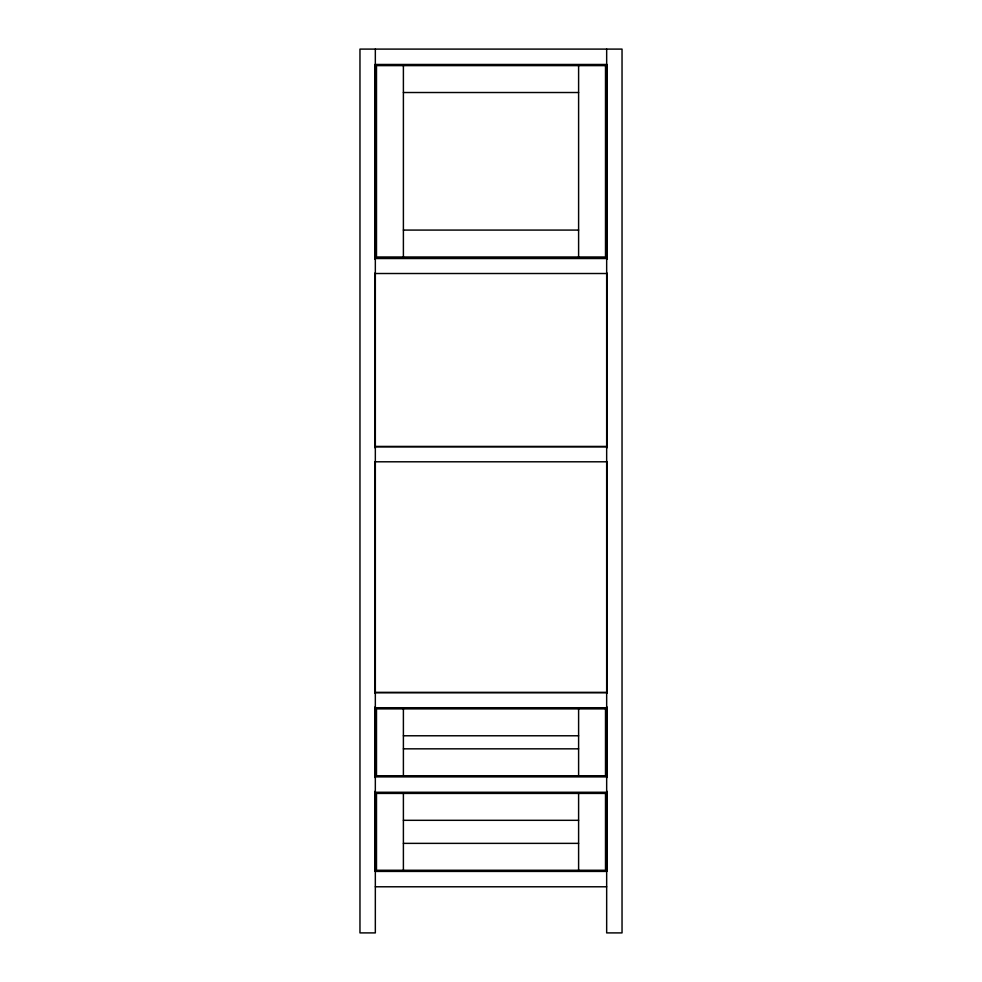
<?xml version="1.0" encoding="UTF-8"?>
<svg xmlns="http://www.w3.org/2000/svg" width="982" height="982" viewBox="0 0 982 982"><rect width="100%" height="100%" fill="white"/><g stroke="black" fill="none" stroke-linecap="round" stroke-linejoin="round"><path stroke-width="1.47" d="M375.333 64.468L606.667 64.468M403.393 92.517L578.607 92.517M403.393 230.083L578.607 230.083M375.333 258.143L606.667 258.143M374.952 258.524L607.048 258.524M375.333 273.512L606.667 273.512M375.333 446.429L606.667 446.429M374.952 446.81L607.048 446.81M375.333 461.798L606.667 461.798M375.333 692.347L606.667 692.347M374.952 692.74L607.048 692.74M375.333 707.727L606.667 707.727M403.393 735.776L578.607 735.776M403.393 748.836L578.607 748.836M375.333 776.885L606.667 776.885M375.333 792.265L606.667 792.265M403.393 820.314L578.607 820.314M403.393 843.366L578.607 843.366M375.333 871.415L606.667 871.415M375.333 886.783L606.667 886.783M607.048 64.431L607.048 259.187M607.048 272.984L607.048 447.804M607.048 461.614L607.048 693.169M607.048 706.966L607.048 777.511M607.048 791.308L607.048 871.046M606.667 49.1L606.667 932.9L622.036 932.9L622.036 49.1L359.964 49.1L359.964 932.9L375.333 932.9L375.333 49.1M605.894 722.715L605.894 766.132M605.894 801.864L605.894 860.662M578.607 65.622L578.607 256.989M578.607 708.881L578.607 775.743M578.607 793.419L578.607 870.261M403.393 65.622L403.393 256.989M403.393 708.881L403.393 775.743M403.393 793.419L403.393 870.261M376.106 722.715L376.106 766.132M376.106 801.864L376.106 860.662M374.952 64.431L374.952 259.187M374.952 272.984L374.952 447.804M374.952 461.614L374.952 693.169M374.952 706.966L374.952 777.511M374.952 791.308L374.952 871.046M605.513 65.622L376.487 65.622L376.487 256.989L605.513 256.989L605.513 65.622M605.513 708.881L376.487 708.881L376.487 775.743L605.513 775.743L605.513 708.881M605.513 793.419L376.487 793.419L376.487 870.261L605.513 870.261L605.513 793.419"/></g></svg>
